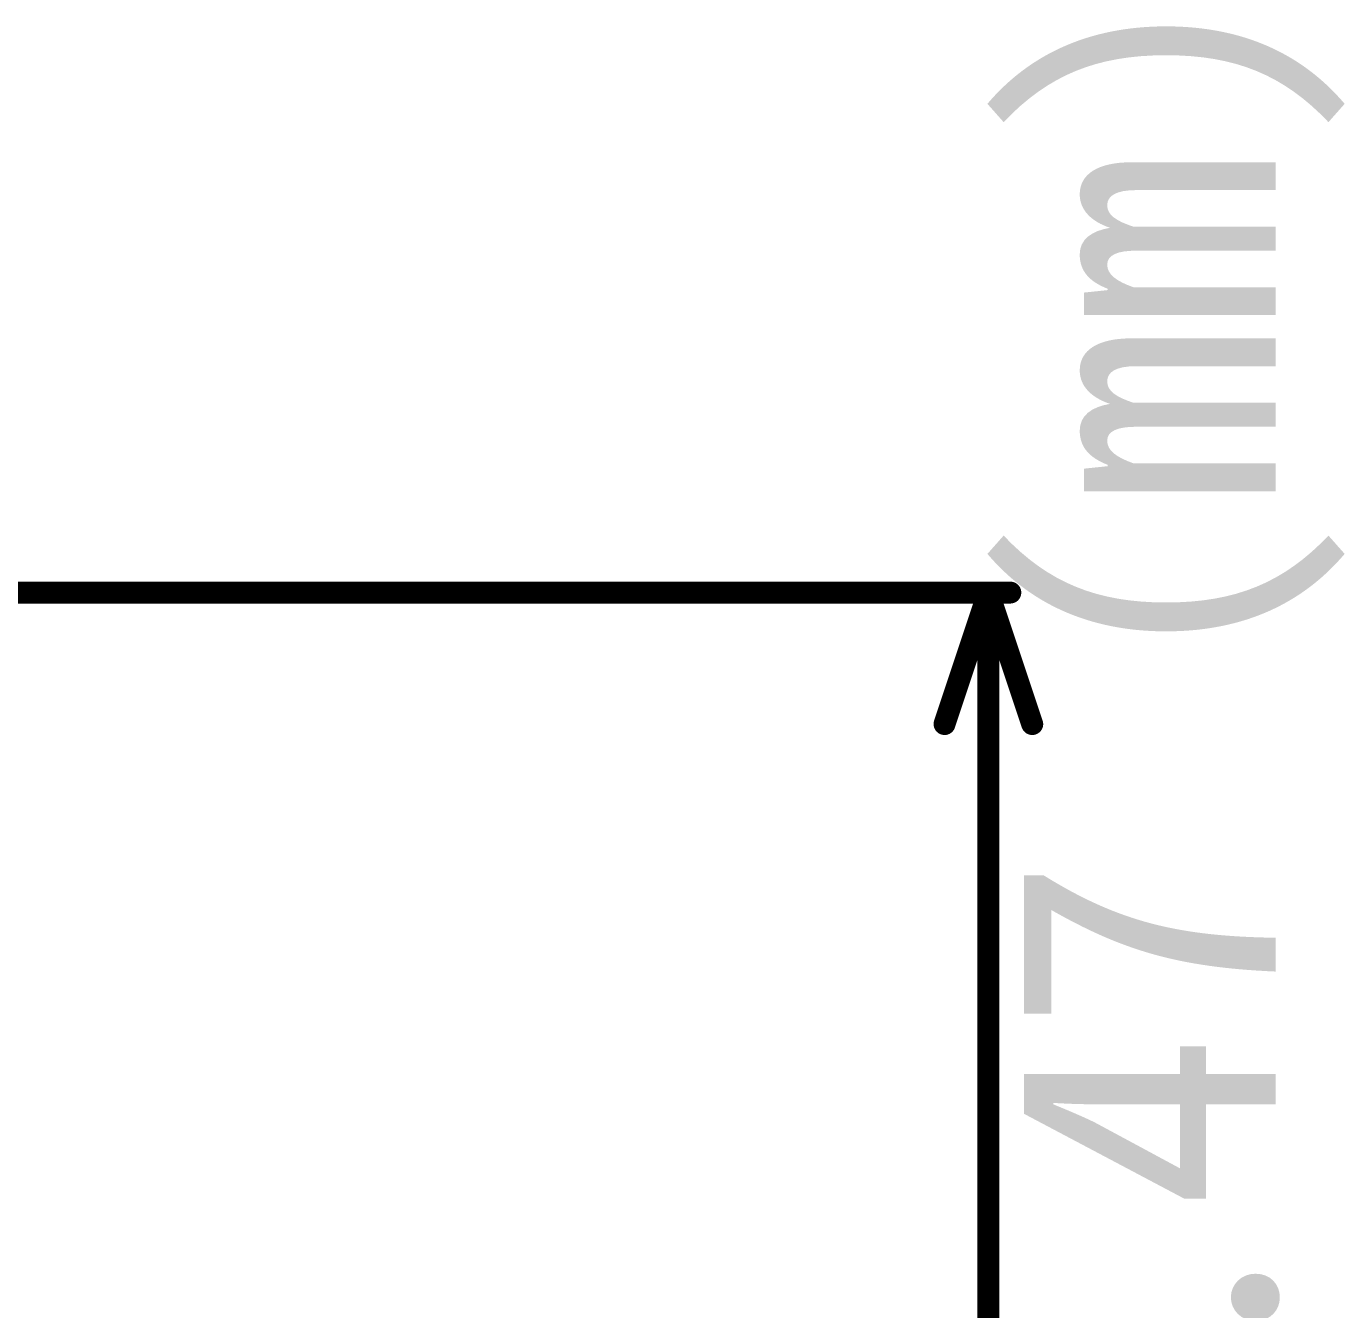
# Model space of a CAD drawing. Header units: millimetres. Extents: x 80 to 220, y 44 to 120.
# Drawn here: x 156.8 to 172.07, y 59.6 to 74.47 of the extents above; entities that cross this region are included whole.
import ezdxf

# ---------------------------------------------------------------- set-up
doc = ezdxf.new("R2010")
doc.units = ezdxf.units.MM
doc.layers.add('TopOverlay', color=2, linetype='Continuous')

msp = doc.modelspace()

# ---------------------------------------------------------------- linework, layer by layer
at = {"layer": 'TopOverlay', "const_width": 0.254}
for points in [[(154.692, 67.912), (168.201, 67.912)], [(167.439, 66.388), (167.947, 67.912)], [(167.947, 61.178), (167.947, 67.912)], [(167.947, 67.912), (168.455, 66.388)], [(167.947, 54.443), (167.947, 61.178)]]:
    msp.add_lwpolyline(points, dxfattribs=at)
at = {"layer": 'TopOverlay', "const_width": 0.127}
for points in [[(167.884, 67.912, 1), (168.011, 67.912, 1)], [(167.884, 67.912, 1), (168.011, 67.912, 1)], [(167.884, 67.912, 1), (168.011, 67.912, 1)], [(168.138, 67.912, 1), (168.265, 67.912, 1)], [(167.376, 66.388, 1), (167.503, 66.388, 1)], [(168.392, 66.388, 1), (168.519, 66.388, 1)], [(167.884, 61.178, 1), (168.011, 61.178, 1)], [(167.884, 61.178, 1), (168.011, 61.178, 1)]]:
    msp.add_lwpolyline(points, format="xyb", close=True, dxfattribs=at)

# ---------------------------------------------------------------- texts
at = {"layer": 'TopOverlay'}
msp.add_text('13.47 (mm)', height=3, rotation=90, dxfattribs=at).set_placement((171.275, 54.642))

doc.saveas('drawing.dxf')
